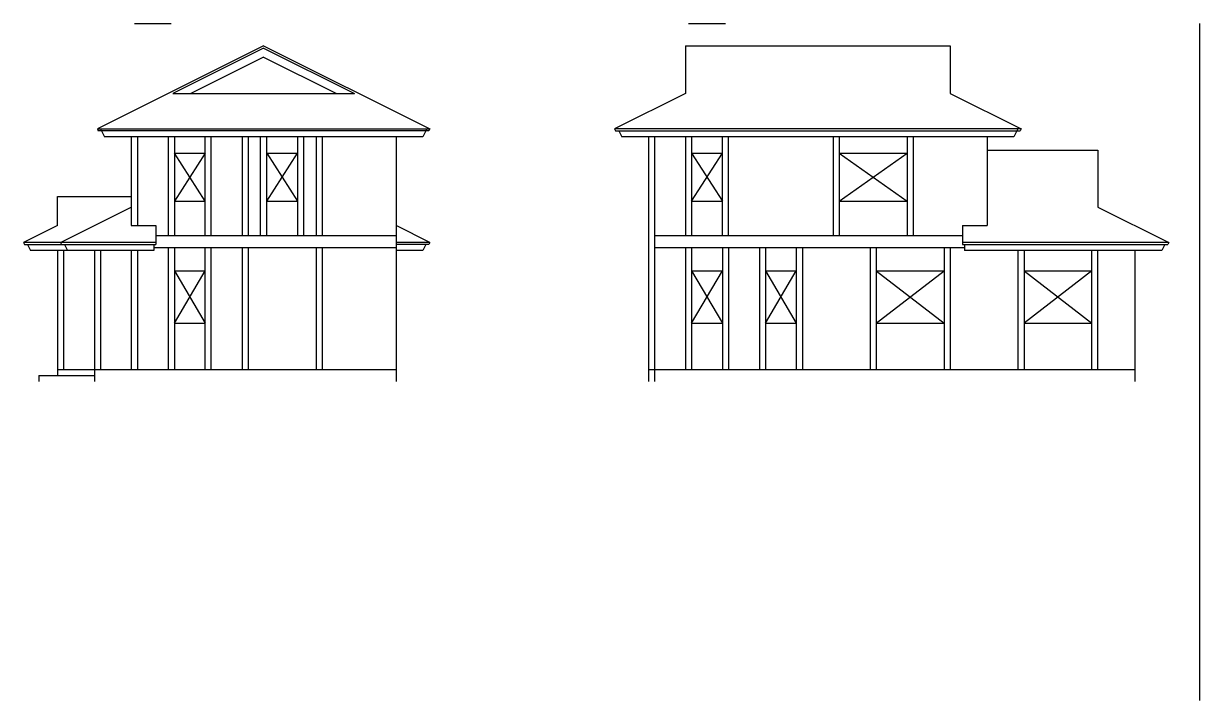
# Model space of a CAD drawing. Units: millimetres at full size, sheet at 1:100. Extents: x -17787 to 45218, y -47835 to 10600.
# Drawn here: x 16251 to 45218, y -47835 to -31160 of the extents above; entities that cross this region are included whole.
import ezdxf

# ---------------------------------------------------------------- set-up
doc = ezdxf.new("R2010")
doc.units = ezdxf.units.MM
doc.header["$LTSCALE"] = 100
doc.layers.add('0-9_壁・窓', color=4, linetype='Continuous')
doc.layers.add('0-A_屋根', color=4, linetype='Continuous')

msp = doc.modelspace()

# ---------------------------------------------------------------- linework, layer by layer
at = {"layer": '0-9_壁・窓'}
for p, q in [((45217.5, -31160.5), (45217.5, -47835)), ((19966.3, -34350.1), (20726.3, -34350.1)), ((20726.3, -34350.1), (19966.3, -35540.1)), ((20726.3, -35540.1), (19966.3, -34350.1)), ((22241.3, -34350.1), (23001.3, -34350.1)), ((22241.3, -35540.1), (23001.3, -34350.1)), ((22241.3, -34350.1), (23001.3, -35540.1)), ((32706.3, -34350.1), (33466.3, -35540.1)), ((32706.3, -35540.1), (33466.3, -34350.1)), ((32706.3, -34350.1), (33466.3, -34350.1)), ((36346.3, -34350.1), (38016.3, -34350.1)), ((36346.3, -35540.1), (38016.3, -34350.1)), ((36346.3, -34350.1), (38016.3, -35540.1)), ((19966.3, -35540.1), (20726.3, -35540.1)), ((22241.3, -35540.1), (23001.3, -35540.1)), ((32706.3, -35540.1), (33466.3, -35540.1)), ((36346.3, -35540.1), (38016.3, -35540.1)), ((17161.3, -36555.6), (18906.3, -35683.1)), ((19966.3, -37250.1), (20726.3, -37250.1)), ((19966.3, -37250.1), (20726.3, -38540.1)), ((19966.3, -38540.1), (20726.3, -37250.1)), ((32706.3, -37250.1), (33466.3, -37250.1)), ((32706.3, -37250.1), (33466.3, -38540.1)), ((32706.3, -38540.1), (33466.3, -37250.1)), ((34526.3, -37250.1), (35286.3, -37250.1)), ((34526.3, -37250.1), (35286.3, -38540.1)), ((34526.3, -38540.1), (35286.3, -37250.1)), ((37256.3, -37250.1), (38926.3, -37250.1)), ((37256.3, -37250.1), (38926.3, -38540.1)), ((37256.3, -38540.1), (38926.3, -37250.1)), ((40896.3, -37250.1), (42566.3, -37250.1)), ((40896.3, -37250.1), (42566.3, -38540.1)), ((42566.3, -37250.1), (40896.3, -38540.1)), ((19966.3, -38540.1), (20726.3, -38540.1)), ((32706.3, -38540.1), (33466.3, -38540.1)), ((34526.3, -38540.1), (35286.3, -38540.1)), ((37256.3, -38540.1), (38926.3, -38540.1)), ((40896.3, -38540.1), (42566.3, -38540.1))]:
    msp.add_line(p, q, dxfattribs=at)
at = {"layer": '0-9_壁・窓', "color": 7}
for p, q in [((18906.3, -33947.9), (18906.3, -36138.1)), ((19056.3, -33947.9), (19056.3, -36138.1)), ((19816.3, -33947.9), (19816.3, -36380.1)), ((19966.3, -33947.9), (19966.3, -36380.1)), ((20726.3, -36380.1), (20726.3, -33947.9)), ((20876.3, -36380.1), (20876.3, -33947.9)), ((21636.3, -33947.9), (21636.3, -36380.1)), ((21786.3, -33947.9), (21786.3, -36380.1)), ((22091.3, -36380.1), (22091.3, -33947.9)), ((22241.3, -36380.1), (22241.3, -33947.9)), ((23001.3, -33947.9), (23001.3, -36380.1)), ((23151.3, -33947.9), (23151.3, -36380.1)), ((23456.3, -33947.9), (23456.3, -36380.1)), ((23606.3, -33947.9), (23606.3, -36380.1)), ((25426.3, -33947.9), (25426.3, -39980.1)), ((31646.3, -33947.9), (31646.3, -39980.1)), ((31796.3, -33947.9), (31796.3, -39980.1)), ((32556.3, -33947.9), (32556.3, -36380.1)), ((32706.3, -33947.9), (32706.3, -36380.1)), ((33466.3, -36380.1), (33466.3, -33947.9)), ((33616.3, -36380.1), (33616.3, -33947.9)), ((36196.3, -33947.9), (36196.3, -36380.1)), ((36346.3, -33947.9), (36346.3, -36380.1)), ((38016.3, -33947.9), (38016.3, -36380.1)), ((38166.3, -33947.9), (38166.3, -36380.1)), ((39986.3, -33947.9), (39986.3, -36138.1)), ((18906.3, -36138.1), (19511.3, -36138.1)), ((19511.3, -36380.1), (25426.3, -36380.1)), ((31796.3, -36380.1), (39381.3, -36380.1)), ((17086.3, -36747.9), (17086.3, -39830.1)), ((17236.3, -36747.9), (17236.3, -39680.1)), ((18146.3, -36747.9), (18146.3, -39680.1)), ((18906.3, -36747.9), (18906.3, -39680.1)), ((19056.3, -36747.9), (19056.3, -39680.1)), ((19461.3, -36680.1), (25426.3, -36680.1)), ((19816.3, -36680.1), (19816.3, -39680.1)), ((19966.3, -36680.1), (19966.3, -39680.1)), ((20726.3, -39680.1), (20726.3, -36680.1)), ((20876.3, -39680.1), (20876.3, -36680.1)), ((21636.3, -36680.1), (21636.3, -39680.1)), ((21786.3, -36680.1), (21786.3, -39680.1)), ((23456.3, -36680.1), (23456.3, -39680.1)), ((23606.3, -36680.1), (23606.3, -39680.1)), ((31796.3, -36680.1), (39431.3, -36680.1)), ((32556.3, -36680.1), (32556.3, -39680.1)), ((32706.3, -36680.1), (32706.3, -39680.1)), ((33466.3, -36680.1), (33466.3, -39680.1)), ((33616.3, -36680.1), (33616.3, -39680.1)), ((34376.3, -36680.1), (34376.3, -39680.1)), ((34526.3, -36680.1), (34526.3, -39680.1)), ((35286.3, -36680.1), (35286.3, -39680.1)), ((35436.3, -36680.1), (35436.3, -39680.1)), ((37106.3, -36680.1), (37106.3, -39680.1)), ((37256.3, -36680.1), (37256.3, -39680.1)), ((38926.3, -36680.1), (38926.3, -39680.1)), ((39076.3, -36680.1), (39076.3, -39680.1)), ((40746.3, -36747.9), (40746.3, -39680.1)), ((40896.3, -36747.9), (40896.3, -39680.1)), ((42566.3, -39680.1), (42566.3, -36747.9)), ((42716.3, -39680.1), (42716.3, -36747.9)), ((43626.3, -36747.9), (43626.3, -39980.1)), ((17086.3, -39680.1), (17996.3, -39680.1)), ((17996.3, -39680.1), (25426.3, -39680.1)), ((31646.3, -39680.1), (43626.3, -39680.1)), ((16631.3, -39830.1), (16631.3, -39980.1)), ((16631.3, -39830.1), (17996.3, -39830.1))]:
    msp.add_line(p, q, dxfattribs=at)
msp.add_lwpolyline([(17996.3, -36747.9), (17996.3, -39680.1), (17996.3, -39980.1)], dxfattribs=at)
at = {"layer": '0-A_屋根'}
for p, q in [((18981.3, -31160.5), (19891.3, -31160.5)), ((32631.3, -31160.5), (33541.3, -31160.5)), ((22166.3, -31708.1), (18071.3, -33755.6)), ((22166.3, -31708.1), (26261.3, -33755.6)), ((22166.3, -31764), (24404.5, -32883.1)), ((32556.3, -31708.1), (32556.3, -32883.1)), ((32556.3, -31708.1), (39076.3, -31708.1)), ((39076.3, -31708.1), (39076.3, -32883.1)), ((22166.3, -31987.6), (20375.3, -32883.1)), ((22166.3, -31987.6), (23957.3, -32883.1)), ((32556.3, -32883.1), (30811.3, -33755.6)), ((39076.3, -32883.1), (40821.3, -33755.6)), ((18071.3, -33755.6), (18093.6, -33800.3)), ((18071.3, -33755.6), (26261.3, -33755.6)), ((26238.9, -33800.3), (18093.6, -33800.3)), ((18156.2, -33769), (18245.7, -33947.9)), ((26176.3, -33769), (26086.9, -33947.9)), ((26261.3, -33755.6), (26238.9, -33800.3)), ((40821.3, -33755.6), (30811.3, -33755.6)), ((30911.9, -33800.3), (30985.7, -33947.9)), ((40736.3, -33769), (40646.9, -33947.9)), ((40821.3, -33755.6), (40798.9, -33800.3)), ((26086.9, -33947.9), (18245.7, -33947.9)), ((40646.9, -33947.9), (30985.7, -33947.9)), ((39986.3, -34280.6), (42716.3, -34280.6)), ((42716.3, -34280.6), (42716.3, -35683.1)), ((17086.3, -36138.1), (17086.3, -35418.1)), ((17086.3, -35418.1), (18906.3, -35418.1)), ((42716.3, -35683.1), (44461.3, -36555.6)), ((19511.3, -36138.1), (19511.3, -36600.3)), ((26261.3, -36555.6), (25426.3, -36138.1)), ((39381.3, -36138.1), (39986.3, -36138.1)), ((39381.3, -36138.1), (39381.3, -36600.3)), ((19511.3, -36555.6), (16251.3, -36555.6)), ((16273.6, -36600.3), (19511.3, -36600.3)), ((16351.9, -36600.3), (16425.7, -36747.9)), ((19461.3, -36747.9), (16425.7, -36747.9)), ((17161.3, -36555.6), (17183.6, -36600.3)), ((17261.9, -36600.3), (17335.7, -36747.9)), ((19461.3, -36600.3), (19461.3, -36747.9)), ((26261.3, -36555.6), (25426.3, -36555.6)), ((26238.9, -36600.3), (25426.3, -36600.3)), ((26261.3, -36555.6), (26238.9, -36600.3)), ((44461.3, -36555.6), (39381.3, -36555.6)), ((39381.3, -36600.3), (44438.9, -36600.3)), ((39431.3, -36600.3), (39431.3, -36747.9)), ((44286.9, -36747.9), (39431.3, -36747.9)), ((44360.6, -36600.3), (44286.9, -36747.9)), ((44461.3, -36555.6), (44438.9, -36600.3))]:
    msp.add_line(p, q, dxfattribs=at)
for points in [[(22166.3, -31764), (19928.1, -32883.1), (24404.5, -32883.1)], [(30811.3, -33755.6), (30833.6, -33800.3), (40798.9, -33800.3)], [(17086.3, -36138.1), (16251.3, -36555.6), (16273.6, -36600.3)], [(26160.6, -36600.3), (26086.9, -36747.9), (25426.3, -36747.9)]]:
    msp.add_lwpolyline(points, dxfattribs=at)

doc.saveas('drawing.dxf')
